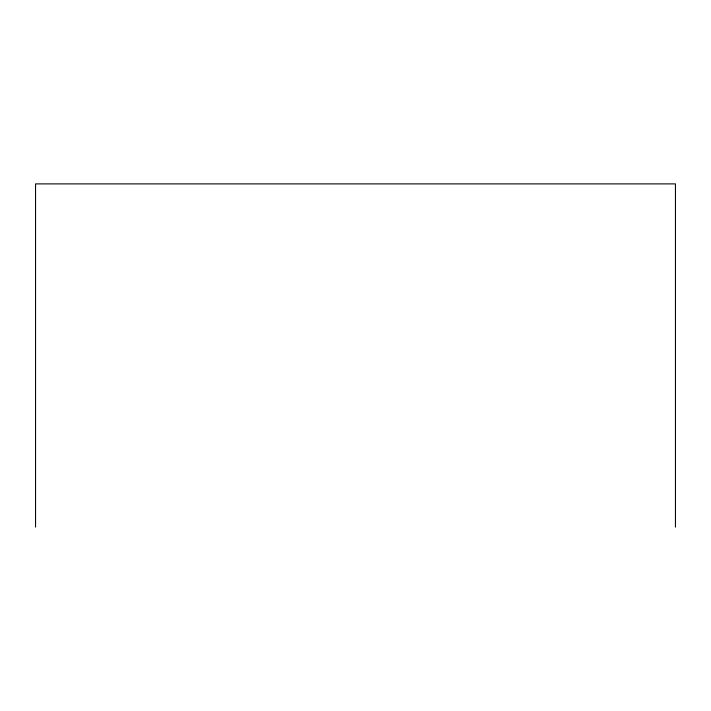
<?xml version="1.0" encoding="UTF-8"?>
<svg xmlns="http://www.w3.org/2000/svg" width="711" height="711" viewBox="0 0 711 711"><rect width="100%" height="100%" fill="white"/><g stroke="black" fill="none" stroke-linecap="round" stroke-linejoin="round"><path stroke-width="1.07" d="M675.45 527.109L675.45 183.891L35.55 183.891L35.55 527.109"/></g></svg>
